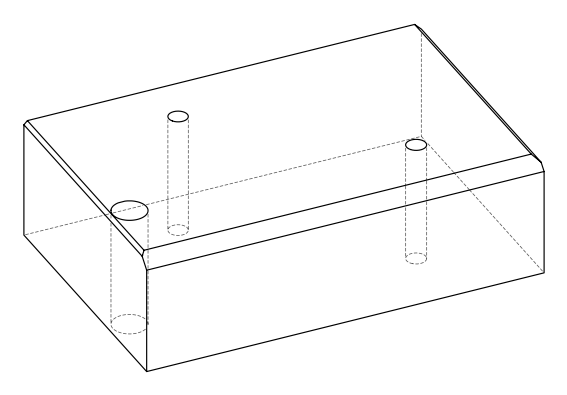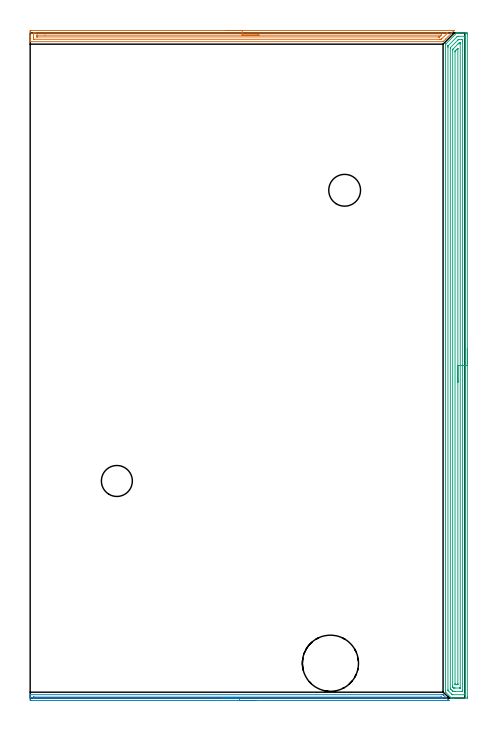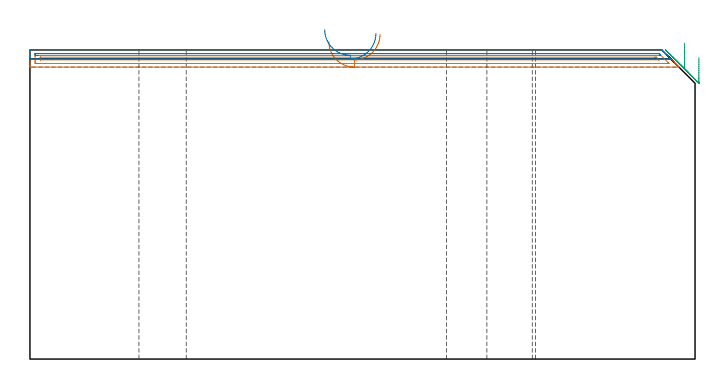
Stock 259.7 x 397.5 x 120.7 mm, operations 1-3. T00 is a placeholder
(PLAN: 12 operations, 8 tool changes, 32.2 min)
(1 AREA_MILL | FG_CHAMFER_SURFACE | UGT0205_001 | 6.18 min | 5787 mm3)
(2 AREA_MILL_1 | FG_CHAMFER_SURFACE_1 | UGT0205_001 | 4.13 min | 1550 mm3)
(3 AREA_MILL_2 | FG_CHAMFER_SURFACE_2 | UGT0205_001 | 16.06 min | 33352 mm3)
(4 MILL_THROUGH_HOLE_FROM_SOLID_MATERIAL | STEP1HOLE_1 | UGT0201_018 | Circular | 3.37 min | 106432 mm3)
(5 SPOT_DRILL | STEP1HOLE | NXT0321_9005460120000 | 0.05 min | 176 mm3)
(6 SPOT_DRILL_1 | STEP1HOLE_2 | NXT0321_9005460120000 | 0.05 min | 194 mm3)
(7 DRILL_BLIND_HOLE_INTO_CENTER | STEP1HOLE | NXT0301_092 | 0.08 min | 1729 mm3)
(8 GUN_DRILL_THROUGH_HOLE | STEP1HOLE | UGT0307_009 | 0.61 min | 11730 mm3)
(9 DRILL_TO_ENLARGE_THROUGH_HOLE | STEP1HOLE | UGT0301_048 | 0.52 min | 20528 mm3)
(10 DRILL_BLIND_HOLE_INTO_CENTER_1 | STEP1HOLE_2 | NXT0301_046 | 0.05 min | 364 mm3)
(11 GUN_DRILL_THROUGH_HOLE_1 | STEP1HOLE_2 | UGT0307_003 | 0.58 min | 4201 mm3)
(12 SPADE_DRILL_TO_ENLARGE_THROUGH_HOLE | STEP1HOLE_2 | UGT0306_009 | 0.51 min | 27645 mm3)
(TOOL UGT0205_001 | Chamfer Mill 20 x 3 x 45 deg. | D20 FL50 Z2)
(TOOL UGT0201_018 | End mill 30 mm | D30 FL50 Z4)
(TOOL NXT0321_9005460120000 | NC Spot Drill, 142deg, 12mm, Carbide, Uncoated | D12 PA142 FL30 Z2)
(TOOL NXT0301_092 | Carbide Drill 12.1mm [860.1-1210-061A1-MM 2214] | D12.1 PA140 FL77 Z2)
(TOOL UGT0307_009 | Gun Drill 12 mm | D12 PA130 FL24 Z1)
(TOOL UGT0301_048 | Twist Drill 19 mm | D19 PA118 FL135 Z2)
(TOOL NXT0301_046 | Carbide Drill 7.5mm [860.1-0750-038A1-MM 2214] | D7.5 PA140 FL53 Z2)
(TOOL UGT0307_003 | Gun Drill 7 mm | D7 PA130 FL24 Z1)
(TOOL UGT0306_009 | Spade Drill 18.5mm | D18.5 PA132 FL10 Z2)
(OP 1 AREA_MILL)
G17 G21 G94 G90
T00 M6
G54
G17 G0 G90 X116.7 Y398.9 S1061 M3
G43 Z130.7 H0
Z124.
G94 G1 X116.738 Z123.128 F250.
X116.852 Z122.264
X117.041 Z121.412
X117.303 Z120.58
X117.637 Z119.774
X118.04 Z119.
X118.508 Z118.264
X119.04 Z117.572
X119.629 Z116.929
X120.272 Z116.34
X120.964 Z115.809
X121.7 Z115.34
X122.474 Z114.937
X123.28 Z114.603
X124.112 Z114.341
X124.964 Z114.152
X125.828 Z114.038
X126.7 Z114.
X253.218 Y398.899 Z113.999
X253.295 Y398.898 Z113.998
X253.351 Y398.896 Z113.996
X253.37 Y398.893 Z113.998
X253.383 Y398.89 Z114.
X253.341 Y398.838 Z114.054
X253.259 Y398.757 Z114.139
X253.218 Y398.717 Z114.18
X248.316 Y393.816 Z119.083
X246.959 Y392.459 Z120.44
X246.784 Y392.285 Z120.612
X246.695 Y392.203 Z120.689
X246.512 Y392.2 Z120.7
X0.182
X0.01 Y392.203 Z120.688
X0.003 Y392.321 Z120.571
X0. Y392.446 Z120.454
Y392.665 Z120.235
Y393.373 Z119.522
Y394.598 Z118.299
Y395.115 Z117.78
Y395.727 Z117.168
Y398.339 Z114.557
X0.004 Y398.598 Z114.299
X0.01 Y398.894 Z114.003
X0.321 Y398.898 Z114.001
X0.629 Y398.9 Z114.
X126.7
Y397.486 Z115.414
X248.998 Y397.485 Z115.415
X249.195
X249.447 Y397.482 Z115.418
X249.505 Y397.479 Z115.421
X249.484 Y397.445 Z115.455
X249.305 Y397.258 Z115.642
X249.195 Y397.145 Z115.755
X245.847 Y393.798 Z119.102
X245.753 Y393.708 Z119.192
X245.688 Y393.649 Z119.251
X245.654 Y393.621 Z119.279
X245.618 Y393.62 Z119.28
X245.368 Y393.616 Z119.284
X244.724 Y393.614 Z119.286
X244.476
X2.417 Y393.615 Z119.285
X2.167 Y393.616 Z119.284
X2.056 Y393.62 Z119.28
X2.01 Y393.622 Z119.278
X2.008 Y393.648 Z119.252
X2.002 Y393.777 Z119.123
X2. Y394.244 Z118.656
Y394.65 Z118.25
Y396.392 Z116.508
X2.001 Y396.856 Z116.044
X2.004 Y397.259 Z115.641
X2.01 Y397.397 Z115.503
X2.022 Y397.479 Z115.421
X2.094 Y397.481 Z115.419
X2.417 Y397.484 Z115.416
X2.665 Y397.485 Z115.415
X3.311 Y397.486 Z115.414
X126.7
Y396.072 Z116.828
X245.53 Y396.071 Z116.829
X245.568 Y396.07 Z116.83
X245.618 Y396.068 Z116.832
X245.639 Y396.066 Z116.834
X245.634 Y396.045 Z116.855
X245.618 Y396.019 Z116.881
X245.602 Y396.001 Z116.899
X245.586 Y395.985 Z116.915
X244.715 Y395.115 Z117.785
X244.663 Y395.065 Z117.835
X244.637 Y395.044 Z117.856
X244.626 Y395.036 Z117.864
X244.537 Y395.034 Z117.866
X244.184 Y395.03 Z117.87
X244.007 Y395.029 Z117.871
X243.918 Y395.028 Z117.872
X4.205 Y395.029 Z117.871
X4.117 Y395.03 Z117.87
X4.058 Y395.032 Z117.868
X4.018 Y395.035 Z117.865
X4.01 Y395.05 Z117.85
X4.007 Y395.115 Z117.785
X4.001 Y395.313 Z117.587
Y395.985 Z116.915
X4.003 Y396.035 Z116.865
X4.008 Y396.059 Z116.841
X4.011 Y396.064 Z116.836
X4.029 Y396.067 Z116.833
X4.118 Y396.07 Z116.83
X8.814 Y396.072 Z116.828
X126.7
X127.572 Z116.867
X128.436 Z116.98
X129.288 Z117.169
X130.12 Z117.432
X130.926 Z117.765
X131.7 Z118.168
X132.436 Z118.637
X133.128 Z119.168
X133.771 Z119.757
X134.36 Z120.401
X134.892 Z121.093
X135.36 Z121.828
X135.763 Z122.602
X136.097 Z123.408
X136.359 Z124.24
X136.548 Z125.092
X136.662 Z125.957
X136.7 Z126.828
G0 Z130.7
M5
M2
(OP 2 AREA_MILL_1)
G17 G21 G94 G90
T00 M6
G54
G17 G0 G90 X135.1 Y-1.5 S1061 M3
G43 Z130.7 H0
Z127.2
G94 G1 X135.062 Z126.328 F250.
X134.948 Z125.463
X134.759 Z124.612
X134.497 Z123.78
X134.163 Z122.974
X133.76 Z122.2
X133.292 Z121.464
X132.76 Z120.772
X132.171 Z120.129
X131.528 Z119.539
X130.836 Z119.008
X130.1 Z118.54
X129.326 Z118.137
X128.52 Z117.803
X127.688 Z117.541
X126.836 Z117.352
X125.972 Z117.238
X125.1 Z117.2
X0.605
X0.174 Y-1.495 Z117.201
X0.01 Y-1.49 Z117.204
X0. Y-1.07 Z117.624
Y-0.503 Z118.193
Y-0.19 Z118.506
Y0.376 Z119.073
Y0.69 Z119.385
Y1.694 Z120.393
X0.01 Y1.994 Z120.693
X0.159 Y2. Z120.7
X246.025
X246.695 Y1.996 Z120.689
X246.908 Y1.792 Z120.492
X247.131 Y1.57 Z120.268
X249.771 Y-1.07 Z117.627
X250.19 Y-1.49 Z117.209
X250.191 Y-1.497 Z117.202
X250.19 Y-1.5 Z117.2
X125.1
Y-0.086 Z118.614
X3.071
X2.39 Y-0.085 Z118.615
X2.283 Y-0.084 Z118.616
X2.036 Y-0.079 Z118.621
X2.01 Y0.001 Z118.701
X2.004 Y0.191 Z118.891
X2.008 Y0.51 Z119.21
X2.01 Y0.579 Z119.279
X2.025 Y0.581 Z119.281
X2.07 Y0.583 Z119.283
X2.163 Y0.585 Z119.285
X2.349 Y0.586 Z119.286
X245.239 Y0.585 Z119.285
X245.578 Y0.58 Z119.28
X245.659 Y0.579 Z119.279
X245.716 Y0.527 Z119.227
X245.788 Y0.458 Z119.158
X246.025 Y0.225 Z118.925
X246.243 Y0.005 Z118.705
X246.276 Y-0.03 Z118.67
X246.307 Y-0.068 Z118.632
X246.312 Y-0.079 Z118.621
X245.919 Y-0.086 Z118.614
X125.1
X124.228 Z118.652
X123.364 Z118.766
X122.512 Z118.955
X121.68 Z119.217
X120.874 Z119.551
X120.1 Z119.954
X119.364 Z120.423
X118.672 Z120.954
X118.029 Z121.543
X117.44 Z122.186
X116.908 Z122.878
X116.44 Z123.614
X116.037 Z124.388
X115.703 Z125.194
X115.441 Z126.026
X115.252 Z126.878
X115.138 Z127.743
X115.1 Z128.614
G0 Z130.7
M5
M2
(OP 3 AREA_MILL_2)
G17 G21 G94 G90
T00 M6
G54
G17 G0 G90 X261.2 Y208.7 S1061 M3
G43 Z130.7 H0
Z117.7
G94 G1 Y208.662 Z116.828 F250.
Y208.548 Z115.964
Y208.359 Z115.112
Y208.097 Z114.28
Y207.763 Z113.474
Y207.36 Z112.7
Y206.892 Z111.964
Y206.36 Z111.272
Y205.771 Z110.629
Y205.128 Z110.04
Y204.436 Z109.509
Y203.7 Z109.04
Y202.926 Z108.637
Y202.12 Z108.303
Y201.288 Z108.041
Y200.437 Z107.852
Y199.572 Z107.738
Y198.7 Z107.7
Y0.63
X261.195 Y0.109 Z107.703
X261.192 Y0.01 Z107.706
X261.088 Y0. Z107.809
X254.7 Z114.195
X253.307 Z115.589
X252.949 Z115.946
X252.231 Z116.668
X251.994 Z116.906
X251.859 Y0.001 Z117.039
X251.695 Y0.01 Z117.202
X251.635 Y0.067 Z117.263
X251.516 Y0.183 Z117.382
X248.377 Y3.323 Z120.523
X248.203 Y3.505 Z120.689
X248.2 Y4.207 Z120.7
X248.204 Y390.522 Z120.695
X248.202 Y390.617 Z120.693
X248.227 Y390.705 Z120.667
X248.278 Y390.767 Z120.618
X248.314 Y390.803 Z120.585
X254.735 Y397.235 Z114.165
X254.899 Y397.39 Z113.994
X255.056 Y397.399 Z113.837
X255.41 Y397.4 Z113.489
X255.734 Z113.166
X256.451 Z112.444
X257.686 Z111.211
X259.078 Z109.817
X259.695 Z109.201
X260.571 Z108.326
X260.83 Y397.396 Z108.067
X261.193 Y397.39 Z107.704
X261.197 Y397.145 Z107.702
X261.199 Y396.77 Z107.701
X261.2 Y396.392 Z107.7
Y198.7
X259.786 Z109.114
X259.785 Y2.591 Z109.115
X259.784 Y2.419 Z109.116
X259.78 Y2.058 Z109.12
X259.779 Y2.021 Z109.121
X259.733 Y2.01 Z109.167
X259.625 Y2.005 Z109.275
X259.487 Y2.001 Z109.413
X252.483 Y2. Z116.417
X252.278 Y2.003 Z116.622
X252.176 Y2.007 Z116.724
X252.152 Y2.01 Z116.748
X252.123 Y2.034 Z116.777
X252.073 Y2.08 Z116.827
X251.731 Y2.419 Z117.169
X249.813 Y4.338 Z119.087
X249.709 Y4.447 Z119.191
X249.641 Y4.521 Z119.259
X249.621 Y4.55 Z119.279
X249.62 Y4.569 Z119.28
X249.615 Y4.929 Z119.285
X249.619 Y388.722 Z119.281
X249.622 Y389.436 Z119.278
X249.626 Y389.616 Z119.274
X249.628 Y389.655 Z119.272
X249.664 Y389.696 Z119.236
X249.729 Y389.766 Z119.171
X249.828 Y389.868 Z119.072
X249.953 Y389.993 Z118.947
X254.934 Y394.981 Z113.966
X255.263 Y395.301 Z113.637
X255.373 Y395.39 Z113.527
X255.576 Y395.393 Z113.324
X256.042 Y395.399 Z112.858
X259.545 Z109.355
X259.724 Y395.393 Z109.176
X259.758 Y395.39 Z109.142
X259.779 Y395.38 Z109.121
X259.781 Y395.339 Z109.119
X259.784 Y395.155 Z109.116
X259.785 Y394.981 Z109.115
X259.786 Y394.259 Z109.114
Y198.7
X258.372 Z110.528
X258.371 Y4.929 Z110.529
X258.369 Y4.207 Z110.531
X258.367 Y4.039 Z110.533
X258.365 Y4.017 Z110.535
X258.353 Y4.01 Z110.547
X258.304 Y4.006 Z110.596
X258.203 Y4.003 Z110.697
X257.53 Y4. Z111.37
X254.027 Z114.873
X253.151 Z115.749
X252.949 Y4.002 Z115.951
X252.746 Y4.006 Z116.154
X252.613 Y4.01 Z116.287
X252.537 Y4.074 Z116.363
X252.395 Y4.207 Z116.505
X252.073 Y4.527 Z116.827
X251.498 Y5.101 Z117.402
X251.197 Y5.405 Z117.703
X251.055 Y5.554 Z117.845
X251.039 Y5.571 Z117.861
X251.035 Y5.617 Z117.865
X251.031 Y5.708 Z117.869
X251.029 Y5.823 Z117.871
X251.033 Y387.995 Z117.867
X251.037 Y388.359 Z117.863
X251.04 Y388.539 Z117.86
X251.046 Y388.625 Z117.854
X251.132 Y388.722 Z117.768
X251.165 Y388.755 Z117.735
X251.197 Y388.789 Z117.703
X255.594 Y393.193 Z113.306
X255.771 Y393.36 Z113.129
X255.805 Y393.39 Z113.095
X255.911 Y393.394 Z112.989
X256.046 Y393.398 Z112.854
X256.249 Y393.4 Z112.651
X256.451 Z112.449
X258. Z110.9
X258.203 Y393.399 Z110.697
X258.27 Y393.398 Z110.63
X258.324 Y393.394 Z110.576
X258.356 Y393.391 Z110.544
X258.365 Y393.363 Z110.535
X258.368 Y393.193 Z110.532
X258.37 Y393.022 Z110.53
X258.371 Y392.299 Z110.529
X258.372 Y392.126 Z110.528
Y198.7
X256.957 Z111.943
Y6.201
X256.955 Y6.063 Z111.945
X256.952 Y6.021 Z111.948
X256.949 Y6.01 Z111.951
X256.94 Y6.007 Z111.96
X256.887 Y6.004 Z112.013
X256.451 Y6. Z112.449
X253.824 Z115.076
X253.384 Y6.003 Z115.516
X253.167 Y6.007 Z115.733
X253.06 Y6.01 Z115.84
X252.949 Y6.112 Z115.951
X252.561 Y6.497 Z116.339
X252.464 Y6.597 Z116.436
X252.449 Y6.623 Z116.451
X252.447 Y6.656 Z116.453
X252.445 Y6.718 Z116.455
X252.443 Y6.89 Z116.457
Y7.406
X252.447 Y386.933 Z116.453
X252.449 Y387.443 Z116.451
X252.452 Y387.541 Z116.448
X252.454 Y387.584 Z116.446
X252.482 Y387.614 Z116.418
X252.686 Y387.828 Z116.214
X255.576 Y390.724 Z113.324
X255.913 Y391.06 Z112.987
X256.095 Y391.238 Z112.805
X256.239 Y391.377 Z112.661
X256.451 Y391.399 Z112.449
X256.456 Y391.4 Z112.444
X256.886 Y391.393 Z112.014
X256.938 Y391.39 Z111.962
X256.951 Y391.383 Z111.949
X256.953 Y391.367 Z111.947
X256.956 Y391.307 Z111.944
X256.957 Y391.249 Z111.943
Y390.888
Y198.7
X255.543 Z113.357
Y8.678
X255.541 Y8.248 Z113.359
X255.538 Y8.034 Z113.362
X255.537 Y8.014 Z113.363
X255.516 Y8.01 Z113.384
X255.459 Y8.005 Z113.441
X255.363 Y8.001 Z113.537
X254.7 Y8. Z114.2
X254.488 Z114.412
X253.964 Y8.003 Z114.936
X253.91 Y8.005 Z114.99
X253.872 Y8.01 Z115.028
X253.863 Y8.018 Z115.037
X253.862 Y8.038 Z115.038
X253.859 Y8.24 Z115.041
X253.857 Y8.645 Z115.043
X253.862 Y386.039 Z115.038
X253.868 Y386.466 Z115.032
X253.879 Y386.562 Z115.021
X253.935 Y386.622 Z114.965
X254.031 Y386.722 Z114.869
X254.239 Y386.933 Z114.661
X254.471 Y387.167 Z114.429
X255.487 Y388.183 Z113.413
X255.508 Y388.202 Z113.392
X255.53 Y388.218 Z113.37
X255.536 Y388.221 Z113.364
X255.543 Y387.828 Z113.357
Y198.7
Y197.828 Z113.395
Y196.964 Z113.509
Y196.112 Z113.698
Y195.28 Z113.96
Y194.474 Z114.294
Y193.7 Z114.697
Y192.964 Z115.165
Y192.272 Z115.696
Y191.629 Z116.286
Y191.04 Z116.929
Y190.509 Z117.621
Y190.04 Z118.357
Y189.637 Z119.131
Y189.303 Z119.937
Y189.041 Z120.769
Y188.852 Z121.62
Y188.738 Z122.485
Y188.7 Z123.357
G0 Z130.7
M5
M2
